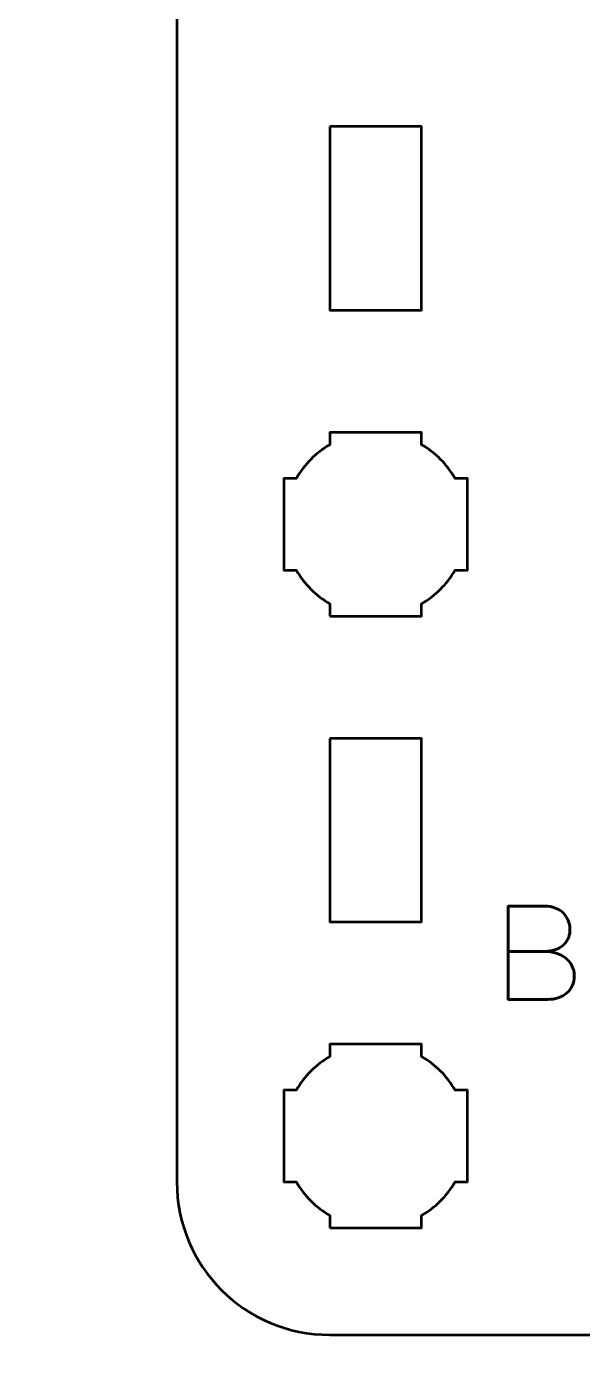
# Model space of a CAD drawing. Header units: centimetres. Extents: x -21 to 0, y -29.7 to 0.
# Drawn here: x -8.64 to -6.825, y -17.125 to -12.724 of the extents above; entities that cross this region are included whole.
import ezdxf

# ---------------------------------------------------------------- set-up
doc = ezdxf.new("R2010")
doc.units = ezdxf.units.CM
doc.header["$MEASUREMENT"] = 0
doc.layers.add('Layer 1', color=7, linetype='Continuous')

msp = doc.modelspace()

# ---------------------------------------------------------------- linework, layer by layer
at = {"layer": 'Layer 1', "color": 1, "lineweight": 53}
msp.add_open_spline([(-21.00003, -29.19995), (-21.00003, -29.19995), (-21.00003, -1.69992), (-21.00003, -1.69992), (-21.00003, -1.69992), (-21.00003, -1.61709), (-20.93286, -1.54992), (-20.85003, -1.54992), (-20.85003, -1.54992), (-20.7672, -1.54992), (-20.70003, -1.48275), (-20.70003, -1.39992), (-20.70003, -1.39992), (-20.70003, -1.31709), (-20.7672, -1.24992), (-20.85003, -1.24992), (-20.85003, -1.24992), (-20.93286, -1.24992), (-21.00003, -1.18275), (-21.00003, -1.09992), (-21.00003, -1.09992), (-21.00003, -1.09992), (-21.00003, -0.49992), (-21.00003, -0.49992), (-21.00003, -0.49992), (-21.00003, -0.22295), (-20.77694, 0.00004), (-20.49994, 0.00004), (-20.49994, 0.00004), (-20.49994, 0.00004), (-0.50008, 0.00004), (-0.50008, 0.00004), (-0.50008, 0.00004), (-0.22294, 0.00004), (0.00002, -0.22295), (0.00002, -0.49992), (0.00002, -0.49992), (0.00002, -0.49992), (0.00002, -29.19995), (0.00002, -29.19995), (0.00002, -29.19995), (0.00002, -29.47695), (-0.22294, -29.70004), (-0.50008, -29.70004), (-0.50008, -29.70004), (-0.50008, -29.70004), (-20.49994, -29.70004), (-20.49994, -29.70004), (-20.49994, -29.70004), (-20.77694, -29.70004), (-21.00003, -29.47695), (-21.00003, -29.19995)], degree=3, knots=[0, 0, 0, 0, 0.0769231, 0.0769231, 0.0769231, 0.0769231, 0.1538462, 0.1538462, 0.1538462, 0.1538462, 0.2307692, 0.2307692, 0.2307692, 0.2307692, 0.3076923, 0.3076923, 0.3076923, 0.3076923, 0.3846154, 0.3846154, 0.3846154, 0.3846154, 0.4615385, 0.4615385, 0.4615385, 0.4615385, 0.5384615, 0.5384615, 0.5384615, 0.5384615, 0.6153846, 0.6153846, 0.6153846, 0.6153846, 0.6923077, 0.6923077, 0.6923077, 0.6923077, 0.7692308, 0.7692308, 0.7692308, 0.7692308, 0.8461538, 0.8461538, 0.8461538, 0.8461538, 0.9230769, 0.9230769, 0.9230769, 0.9230769, 1, 1, 1, 1], dxfattribs=at)
at = {"layer": 'Layer 1', "color": 3, "lineweight": 53}
msp.add_open_spline([(-7.64993, -11.69997), (-7.64993, -11.69997), (-3.35006, -11.69997), (-3.35006, -11.69997), (-3.35006, -11.69997), (-3.07292, -11.69997), (-2.84996, -11.92306), (-2.84996, -12.20006), (-2.84996, -12.20006), (-2.84996, -12.20006), (-2.84996, -16.49993), (-2.84996, -16.49993), (-2.84996, -16.49993), (-2.84996, -16.77707), (-3.07292, -17.00003), (-3.35006, -17.00003), (-3.35006, -17.00003), (-3.35006, -17.00003), (-7.64993, -17.00003), (-7.64993, -17.00003), (-7.64993, -17.00003), (-7.92693, -17.00003), (-8.15002, -16.77707), (-8.15002, -16.49993), (-8.15002, -16.49993), (-8.15002, -16.49993), (-8.15002, -12.20006), (-8.15002, -12.20006), (-8.15002, -12.20006), (-8.15002, -11.92306), (-7.92693, -11.69997), (-7.64993, -11.69997)], degree=3, knots=[0, 0, 0, 0, 0.125, 0.125, 0.125, 0.125, 0.25, 0.25, 0.25, 0.25, 0.375, 0.375, 0.375, 0.375, 0.5, 0.5, 0.5, 0.5, 0.625, 0.625, 0.625, 0.625, 0.75, 0.75, 0.75, 0.75, 0.875, 0.875, 0.875, 0.875, 1, 1, 1, 1], dxfattribs=at)
at = {"layer": 'Layer 1', "lineweight": 53}
for points, knots in [([(-7.64993, -13.05001), (-7.64993, -13.05001), (-7.34992, -13.05001), (-7.34992, -13.05001), (-7.34992, -13.05001), (-7.34992, -13.05001), (-7.34992, -13.65002), (-7.34992, -13.65002), (-7.34992, -13.65002), (-7.34992, -13.65002), (-7.64993, -13.65002), (-7.64993, -13.65002), (-7.64993, -13.65002), (-7.64993, -13.65002), (-7.64993, -13.05001), (-7.64993, -13.05001)], [0, 0, 0, 0, 0.25, 0.25, 0.25, 0.25, 0.5, 0.5, 0.5, 0.5, 0.75, 0.75, 0.75, 0.75, 1, 1, 1, 1]), ([(-7.64998, -14.65006), (-7.64998, -14.65006), (-7.64998, -14.60988), (-7.64998, -14.60988), (-7.64998, -14.60988), (-7.69552, -14.58355), (-7.73348, -14.5456), (-7.75983, -14.50007), (-7.75983, -14.50007), (-7.75983, -14.50007), (-7.79998, -14.50007), (-7.79998, -14.50007), (-7.79998, -14.50007), (-7.79998, -14.50007), (-7.79998, -14.35155), (-7.79998, -14.35155), (-7.79998, -14.35155), (-7.79998, -14.35155), (-7.8, -14.35), (-7.8, -14.35), (-7.8, -14.35), (-7.8, -14.35), (-7.79998, -14.34845), (-7.79998, -14.34845), (-7.79998, -14.34845), (-7.79998, -14.34845), (-7.79998, -14.20006), (-7.79998, -14.20006), (-7.79998, -14.20006), (-7.79998, -14.20006), (-7.75988, -14.20006), (-7.75988, -14.20006), (-7.75988, -14.20006), (-7.73353, -14.15449), (-7.69554, -14.11649), (-7.64998, -14.09013), (-7.64998, -14.09013), (-7.64998, -14.09013), (-7.64998, -14.05005), (-7.64998, -14.05005), (-7.64998, -14.05005), (-7.64998, -14.05005), (-7.50464, -14.05005), (-7.50464, -14.05005), (-7.50464, -14.05005), (-7.50464, -14.05005), (-7.5, -14.04999), (-7.5, -14.04999), (-7.5, -14.04999), (-7.5, -14.04999), (-7.49535, -14.05005), (-7.49535, -14.05005), (-7.49535, -14.05005), (-7.49535, -14.05005), (-7.34997, -14.05005), (-7.34997, -14.05005), (-7.34997, -14.05005), (-7.34997, -14.05005), (-7.34997, -14.09013), (-7.34997, -14.09013), (-7.34997, -14.09013), (-7.3044, -14.11649), (-7.26643, -14.15449), (-7.24009, -14.20006), (-7.24009, -14.20006), (-7.24009, -14.20006), (-7.19997, -14.20006), (-7.19997, -14.20006), (-7.19997, -14.20006), (-7.19997, -14.20006), (-7.19997, -14.50007), (-7.19997, -14.50007), (-7.19997, -14.50007), (-7.19997, -14.50007), (-7.24014, -14.50007), (-7.24014, -14.50007), (-7.24014, -14.50007), (-7.26648, -14.5456), (-7.30444, -14.58355), (-7.34997, -14.60988), (-7.34997, -14.60988), (-7.34997, -14.60988), (-7.34997, -14.65006), (-7.34997, -14.65006), (-7.34997, -14.65006), (-7.34997, -14.65006), (-7.64998, -14.65006), (-7.64998, -14.65006)], [0, 0, 0, 0, 0.0454545, 0.0454545, 0.0454545, 0.0454545, 0.0909091, 0.0909091, 0.0909091, 0.0909091, 0.1363636, 0.1363636, 0.1363636, 0.1363636, 0.1818182, 0.1818182, 0.1818182, 0.1818182, 0.2272727, 0.2272727, 0.2272727, 0.2272727, 0.2727273, 0.2727273, 0.2727273, 0.2727273, 0.3181818, 0.3181818, 0.3181818, 0.3181818, 0.3636364, 0.3636364, 0.3636364, 0.3636364, 0.4090909, 0.4090909, 0.4090909, 0.4090909, 0.4545455, 0.4545455, 0.4545455, 0.4545455, 0.5, 0.5, 0.5, 0.5, 0.5454545, 0.5454545, 0.5454545, 0.5454545, 0.5909091, 0.5909091, 0.5909091, 0.5909091, 0.6363636, 0.6363636, 0.6363636, 0.6363636, 0.6818182, 0.6818182, 0.6818182, 0.6818182, 0.7272727, 0.7272727, 0.7272727, 0.7272727, 0.7727273, 0.7727273, 0.7727273, 0.7727273, 0.8181818, 0.8181818, 0.8181818, 0.8181818, 0.8636364, 0.8636364, 0.8636364, 0.8636364, 0.9090909, 0.9090909, 0.9090909, 0.9090909, 0.9545455, 0.9545455, 0.9545455, 0.9545455, 1, 1, 1, 1]), ([(-7.64993, -15.04998), (-7.64993, -15.04998), (-7.34992, -15.04998), (-7.34992, -15.04998), (-7.34992, -15.04998), (-7.34992, -15.04998), (-7.34992, -15.64998), (-7.34992, -15.64998), (-7.34992, -15.64998), (-7.34992, -15.64998), (-7.64993, -15.64998), (-7.64993, -15.64998), (-7.64993, -15.64998), (-7.64993, -15.64998), (-7.64993, -15.04998), (-7.64993, -15.04998)], [0, 0, 0, 0, 0.25, 0.25, 0.25, 0.25, 0.5, 0.5, 0.5, 0.5, 0.75, 0.75, 0.75, 0.75, 1, 1, 1, 1]), ([(-7.64998, -16.65006), (-7.64998, -16.65006), (-7.64998, -16.60988), (-7.64998, -16.60988), (-7.64998, -16.60988), (-7.69552, -16.58355), (-7.73348, -16.5456), (-7.75983, -16.50007), (-7.75983, -16.50007), (-7.75983, -16.50007), (-7.79998, -16.50007), (-7.79998, -16.50007), (-7.79998, -16.50007), (-7.79998, -16.50007), (-7.79998, -16.35155), (-7.79998, -16.35155), (-7.79998, -16.35155), (-7.79998, -16.35155), (-7.8, -16.35), (-7.8, -16.35), (-7.8, -16.35), (-7.8, -16.35), (-7.79998, -16.34845), (-7.79998, -16.34845), (-7.79998, -16.34845), (-7.79998, -16.34845), (-7.79998, -16.20006), (-7.79998, -16.20006), (-7.79998, -16.20006), (-7.79998, -16.20006), (-7.75988, -16.20006), (-7.75988, -16.20006), (-7.75988, -16.20006), (-7.73353, -16.15449), (-7.69554, -16.11649), (-7.64998, -16.09013), (-7.64998, -16.09013), (-7.64998, -16.09013), (-7.64998, -16.05005), (-7.64998, -16.05005), (-7.64998, -16.05005), (-7.64998, -16.05005), (-7.50464, -16.05005), (-7.50464, -16.05005), (-7.50464, -16.05005), (-7.50464, -16.05005), (-7.5, -16.04999), (-7.5, -16.04999), (-7.5, -16.04999), (-7.5, -16.04999), (-7.49535, -16.05005), (-7.49535, -16.05005), (-7.49535, -16.05005), (-7.49535, -16.05005), (-7.34997, -16.05005), (-7.34997, -16.05005), (-7.34997, -16.05005), (-7.34997, -16.05005), (-7.34997, -16.09013), (-7.34997, -16.09013), (-7.34997, -16.09013), (-7.3044, -16.11649), (-7.26643, -16.15449), (-7.24009, -16.20006), (-7.24009, -16.20006), (-7.24009, -16.20006), (-7.19997, -16.20006), (-7.19997, -16.20006), (-7.19997, -16.20006), (-7.19997, -16.20006), (-7.19997, -16.50007), (-7.19997, -16.50007), (-7.19997, -16.50007), (-7.19997, -16.50007), (-7.24014, -16.50007), (-7.24014, -16.50007), (-7.24014, -16.50007), (-7.26648, -16.5456), (-7.30444, -16.58355), (-7.34997, -16.60988), (-7.34997, -16.60988), (-7.34997, -16.60988), (-7.34997, -16.65006), (-7.34997, -16.65006), (-7.34997, -16.65006), (-7.34997, -16.65006), (-7.64998, -16.65006), (-7.64998, -16.65006)], [0, 0, 0, 0, 0.0454545, 0.0454545, 0.0454545, 0.0454545, 0.0909091, 0.0909091, 0.0909091, 0.0909091, 0.1363636, 0.1363636, 0.1363636, 0.1363636, 0.1818182, 0.1818182, 0.1818182, 0.1818182, 0.2272727, 0.2272727, 0.2272727, 0.2272727, 0.2727273, 0.2727273, 0.2727273, 0.2727273, 0.3181818, 0.3181818, 0.3181818, 0.3181818, 0.3636364, 0.3636364, 0.3636364, 0.3636364, 0.4090909, 0.4090909, 0.4090909, 0.4090909, 0.4545455, 0.4545455, 0.4545455, 0.4545455, 0.5, 0.5, 0.5, 0.5, 0.5454545, 0.5454545, 0.5454545, 0.5454545, 0.5909091, 0.5909091, 0.5909091, 0.5909091, 0.6363636, 0.6363636, 0.6363636, 0.6363636, 0.6818182, 0.6818182, 0.6818182, 0.6818182, 0.7272727, 0.7272727, 0.7272727, 0.7272727, 0.7727273, 0.7727273, 0.7727273, 0.7727273, 0.8181818, 0.8181818, 0.8181818, 0.8181818, 0.8636364, 0.8636364, 0.8636364, 0.8636364, 0.9090909, 0.9090909, 0.9090909, 0.9090909, 0.9545455, 0.9545455, 0.9545455, 0.9545455, 1, 1, 1, 1])]:
    msp.add_open_spline(points, degree=3, knots=knots, dxfattribs=at)
at = {"layer": 'Layer 1', "color": 5, "lineweight": 53}
msp.add_open_spline([(-7.06698, -15.74636), (-7.06698, -15.74636), (-6.94972, -15.74636), (-6.94972, -15.74636), (-6.94972, -15.74636), (-6.93448, -15.74629), (-6.9215, -15.74418), (-6.91056, -15.74001), (-6.91056, -15.74001), (-6.89969, -15.73592), (-6.89088, -15.73035), (-6.88403, -15.72336), (-6.88403, -15.72336), (-6.87719, -15.71638), (-6.87225, -15.70848), (-6.86914, -15.69973), (-6.86914, -15.69973), (-6.86611, -15.69105), (-6.8647, -15.68202), (-6.86505, -15.67271), (-6.86505, -15.67271), (-6.86548, -15.66339), (-6.86745, -15.65436), (-6.87098, -15.64554), (-6.87098, -15.64554), (-6.87444, -15.63672), (-6.87966, -15.62875), (-6.8865, -15.62162), (-6.8865, -15.62162), (-6.89334, -15.6145), (-6.90188, -15.60885), (-6.91225, -15.60469), (-6.91225, -15.60469), (-6.92263, -15.60046), (-6.93483, -15.59827), (-6.94887, -15.5982), (-6.94887, -15.5982), (-6.94887, -15.5982), (-7.06698, -15.5982), (-7.06698, -15.5982), (-7.06698, -15.5982), (-7.06698, -15.5982), (-7.06698, -15.90342), (-7.06698, -15.90342), (-7.06698, -15.90342), (-7.06698, -15.90342), (-6.93702, -15.90342), (-6.93702, -15.90342), (-6.93702, -15.90342), (-6.92488, -15.90342), (-6.91359, -15.90166), (-6.90315, -15.8982), (-6.90315, -15.8982), (-6.89271, -15.89467), (-6.88361, -15.88966), (-6.87571, -15.88296), (-6.87571, -15.88296), (-6.86787, -15.87633), (-6.86174, -15.86828), (-6.85736, -15.85876), (-6.85736, -15.85876), (-6.85299, -15.84923), (-6.85073, -15.83844), (-6.85066, -15.82637), (-6.85066, -15.82637), (-6.85094, -15.81424), (-6.85348, -15.8033), (-6.85835, -15.7935), (-6.85835, -15.7935), (-6.86322, -15.78369), (-6.86999, -15.77529), (-6.87874, -15.76824), (-6.87874, -15.76824), (-6.88749, -15.76125), (-6.89793, -15.75582), (-6.90993, -15.75208), (-6.90993, -15.75208), (-6.92192, -15.74834), (-6.93518, -15.74644), (-6.94972, -15.74636), (-6.94972, -15.74636), (-6.93518, -15.74644), (-6.92192, -15.74834), (-6.90993, -15.75208), (-6.90993, -15.75208), (-6.89793, -15.75582), (-6.88749, -15.76125), (-6.87874, -15.76824), (-6.87874, -15.76824), (-6.86999, -15.77529), (-6.86322, -15.78369), (-6.85835, -15.7935), (-6.85835, -15.7935), (-6.85348, -15.8033), (-6.85094, -15.81424), (-6.85066, -15.82637), (-6.85066, -15.82637), (-6.85073, -15.83844), (-6.85299, -15.84923), (-6.85736, -15.85876), (-6.85736, -15.85876), (-6.86174, -15.86828), (-6.86787, -15.87633), (-6.87571, -15.88296), (-6.87571, -15.88296), (-6.88361, -15.88966), (-6.89271, -15.89467), (-6.90315, -15.8982), (-6.90315, -15.8982), (-6.91359, -15.90166), (-6.92488, -15.90342), (-6.93702, -15.90342), (-6.93702, -15.90342), (-6.93702, -15.90342), (-7.06698, -15.90342), (-7.06698, -15.90342), (-7.06698, -15.90342), (-7.06698, -15.90342), (-7.06698, -15.5982), (-7.06698, -15.5982), (-7.06698, -15.5982), (-7.06698, -15.5982), (-6.94887, -15.5982), (-6.94887, -15.5982), (-6.94887, -15.5982), (-6.93483, -15.59827), (-6.92263, -15.60046), (-6.91225, -15.60469), (-6.91225, -15.60469), (-6.90188, -15.60885), (-6.89334, -15.6145), (-6.8865, -15.62162), (-6.8865, -15.62162), (-6.87966, -15.62875), (-6.87444, -15.63672), (-6.87098, -15.64554), (-6.87098, -15.64554), (-6.86745, -15.65436), (-6.86548, -15.66339), (-6.86505, -15.67271), (-6.86505, -15.67271), (-6.8647, -15.68202), (-6.86611, -15.69105), (-6.86914, -15.69973), (-6.86914, -15.69973), (-6.87225, -15.70848), (-6.87719, -15.71638), (-6.88403, -15.72336), (-6.88403, -15.72336), (-6.89088, -15.73035), (-6.89969, -15.73592), (-6.91056, -15.74001), (-6.91056, -15.74001), (-6.9215, -15.74418), (-6.93448, -15.74629), (-6.94972, -15.74636), (-6.94972, -15.74636), (-6.94972, -15.74636), (-7.06698, -15.74636), (-7.06698, -15.74636)], degree=3, knots=[0, 0, 0, 0, 0.025, 0.025, 0.025, 0.025, 0.05, 0.05, 0.05, 0.05, 0.075, 0.075, 0.075, 0.075, 0.1, 0.1, 0.1, 0.1, 0.125, 0.125, 0.125, 0.125, 0.15, 0.15, 0.15, 0.15, 0.175, 0.175, 0.175, 0.175, 0.2, 0.2, 0.2, 0.2, 0.225, 0.225, 0.225, 0.225, 0.25, 0.25, 0.25, 0.25, 0.275, 0.275, 0.275, 0.275, 0.3, 0.3, 0.3, 0.3, 0.325, 0.325, 0.325, 0.325, 0.35, 0.35, 0.35, 0.35, 0.375, 0.375, 0.375, 0.375, 0.4, 0.4, 0.4, 0.4, 0.425, 0.425, 0.425, 0.425, 0.45, 0.45, 0.45, 0.45, 0.475, 0.475, 0.475, 0.475, 0.5, 0.5, 0.5, 0.5, 0.525, 0.525, 0.525, 0.525, 0.55, 0.55, 0.55, 0.55, 0.575, 0.575, 0.575, 0.575, 0.6, 0.6, 0.6, 0.6, 0.625, 0.625, 0.625, 0.625, 0.65, 0.65, 0.65, 0.65, 0.675, 0.675, 0.675, 0.675, 0.7, 0.7, 0.7, 0.7, 0.725, 0.725, 0.725, 0.725, 0.75, 0.75, 0.75, 0.75, 0.775, 0.775, 0.775, 0.775, 0.8, 0.8, 0.8, 0.8, 0.825, 0.825, 0.825, 0.825, 0.85, 0.85, 0.85, 0.85, 0.875, 0.875, 0.875, 0.875, 0.9, 0.9, 0.9, 0.9, 0.925, 0.925, 0.925, 0.925, 0.95, 0.95, 0.95, 0.95, 0.975, 0.975, 0.975, 0.975, 1, 1, 1, 1], dxfattribs=at)

doc.saveas('drawing.dxf')
